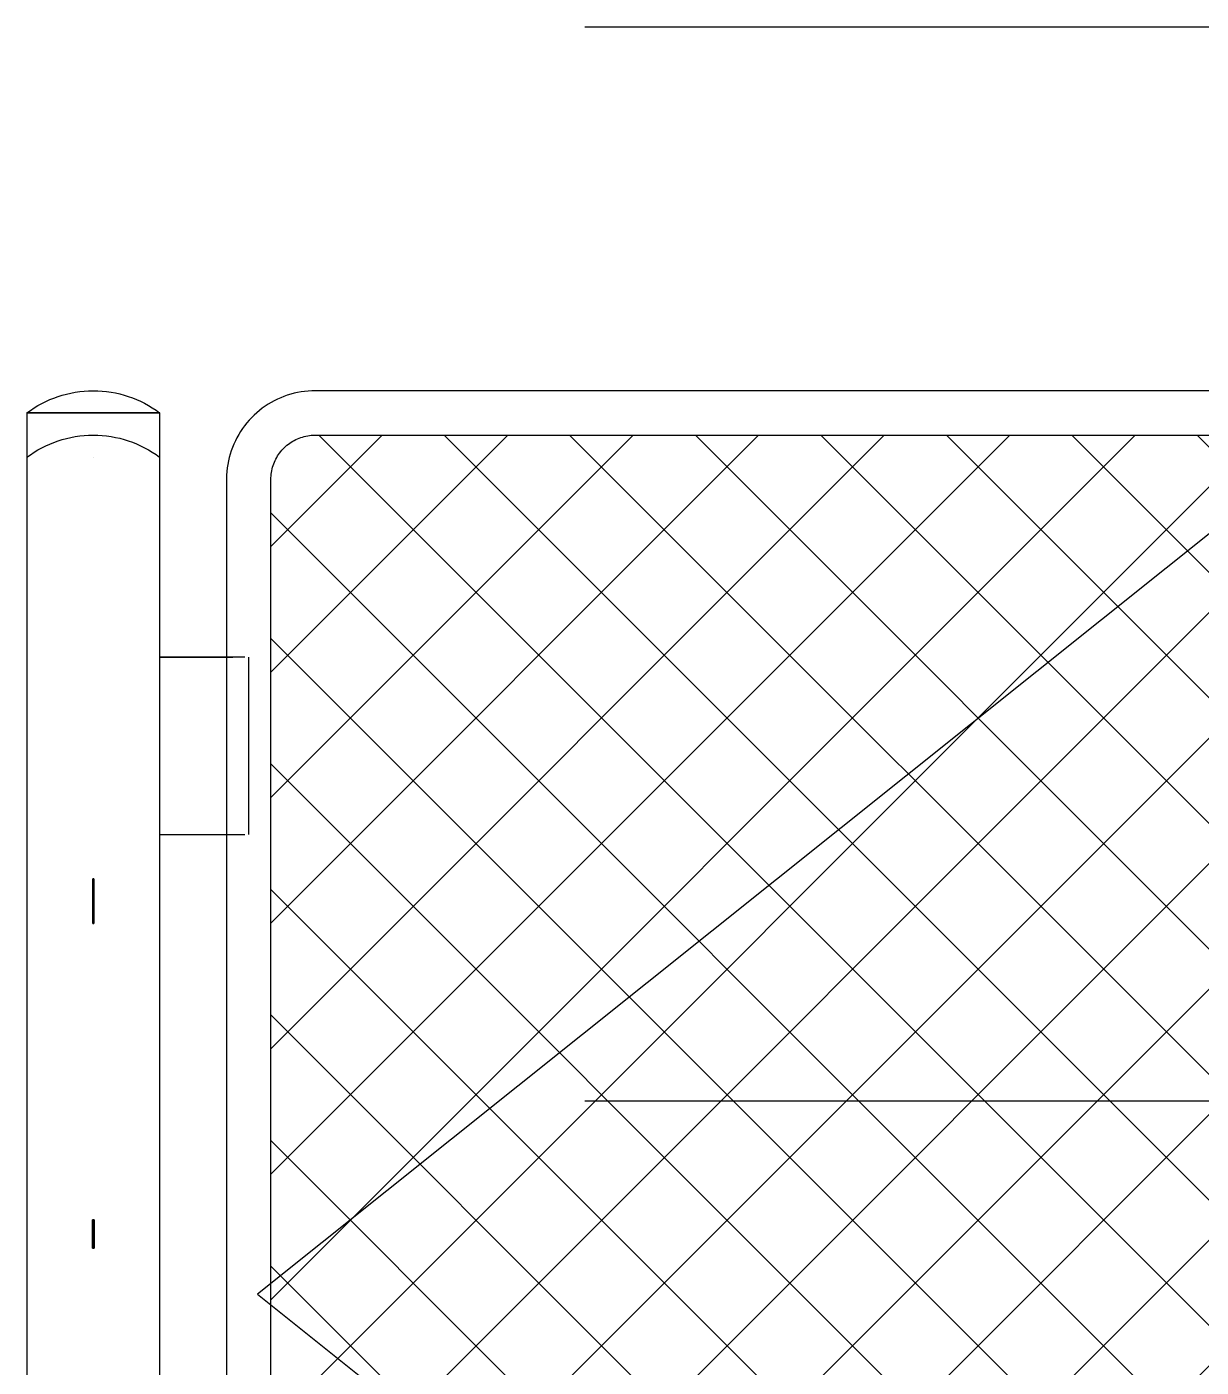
# Model space of a CAD drawing. Header units: millimetres. Extents: x -4391136 to -1798569, y -886572 to -291056.
# Drawn here: x -2428736 to -2427412, y -393840 to -392330 of the extents above; entities that cross this region are included whole.
import ezdxf

# ---------------------------------------------------------------- set-up
doc = ezdxf.new("R2010")
doc.units = ezdxf.units.MM
doc.linetypes.add('TA_GL_005.00000', pattern=[13.75, 5, -1.25, 1.25, -1.25, 5])
doc.layers.add('000 - 0_SYM_DWG_GRIDLINE_MAIN_COLOR_251', color=7, linetype='Continuous')
doc.layers.add('000 - CONCRETE_EX_BUILDING_MAIN_COLOR_1', color=7, linetype='Continuous')
doc.styles.add('TA', font='', dxfattribs={"height": 4.5})
doc.styles.get('TA').set_extended_font_data('Cordia New')

# ---------------------------------------------------------------- blocks, each defined once
blk = doc.blocks.new('*U1519')
at = {"layer": '000 - 0_SYM_DWG_GRIDLINE_MAIN_COLOR_251', "color": 7, "linetype": 'ByBlock', "ltscale": 5}
blk.add_line((20.00000000000021, 0), (-231.9999999999977, 3.379714492044033e-15), dxfattribs=at)
at = {"color": 7, "style": 'TA', "flags": 1}
blk.add_attdef('LOCATION', (5.999999999999999, -6.000000000000001), '', height=4.5, rotation=270, dxfattribs=at)
blk = doc.blocks.new('W-1-PP17-ENT2_REV00_20260528-110925_ELEVATION_1_DIMS')
at = {"layer": '000 - 0_SYM_DWG_GRIDLINE_MAIN_COLOR_251', "color": 7, "linetype": 'TA_GL_005.00000', "xscale": 50, "yscale": 50, "zscale": 50, "rotation": 180}
for p in [(-10599.99999999953, 103499.9999999987), (-10599.99999999953, 102290)]:
    blk.add_blockref('*U1519', p, dxfattribs=at)
blk = doc.blocks.new('DPA_CP_Fence Type D - Fence Post Left w MRTA Logo-30280738-ENTRANCE 2 - ENLARGE ELEVATION 1')
at = {"layer": '000 - CONCRETE_EX_BUILDING_MAIN_COLOR_1', "color": 7}
for p, q in [((2727913.976640437, 103015.0000000001), (2727913.976640437, 101540.0000000001)), ((2727988.976640434, 103015), (2727988.976640434, 103015)), ((2727988.976640434, 103015), (2727988.976640434, 103015)), ((2728063.976640437, 101540.0000000001), (2728063.976640437, 103015.0000000001))]:
    blk.add_line(p, q, dxfattribs=at)
at = {"layer": '000 - CONCRETE_EX_BUILDING_MAIN_COLOR_1', "color": 7, "flags": 128}
for points in [[(2727913.976640437, 103015.0000000001), (2727918.035565855, 103017.9192107302), (2727922.207981861, 103020.6737726781), (2727926.487213476, 103023.2592791322), (2727930.866414845, 103025.6715938338), (2727935.338580178, 103027.9068575939), (2727939.896554966, 103029.9614944674), (2727944.53304742, 103031.8322174735), (2727949.240640142, 103033.5160338546), (2727954.011801988, 103035.0102498636), (2727958.838900117, 103036.3124750736), (2727963.714212202, 103037.4206262021), (2727968.629938782, 103038.3329304437), (2727973.578215745, 103039.0479283062), (2727978.551126903, 103039.5644759456), (2727983.540716658, 103039.8817469957), (2727988.539002731, 103039.9992338908), (2727988.976640437, 103040.0000000001)], [(2727988.976640437, 103040.0000000001), (2727993.97530721, 103039.9000133328), (2727998.965977183, 103039.600213288), (2728003.940666348, 103039.1010794819), (2728008.891416263, 103038.4034104221), (2728013.810306786, 103037.5083222303), (2728018.68946874, 103036.4172468567), (2728023.521096507, 103035.131929789), (2728028.297460514, 103033.6544272605), (2728033.010919596, 103031.9871029599), (2728037.653933225, 103030.1326242505), (2728042.219073569, 103028.0939579026), (2728046.699037379, 103025.8743653476), (2728051.086657667, 103023.4773974598), (2728055.374915177, 103020.9068888768), (2728059.556949611, 103018.1669518639), (2728063.626070607, 103015.2619697357), (2728063.976640437, 103015.0000000001)]]:
    blk.add_lwpolyline(points, dxfattribs=at)
blk = doc.blocks.new('DPA_CP_Fence Type D - Fence Post Left w MRTA Logo-V20-ENTRANCE 2 - ENLARGE ELEVATION 1')
at = {"layer": '000 - CONCRETE_EX_BUILDING_MAIN_COLOR_1', "color": 7}
blk.add_line((2727988.976640434, 103015), (2727988.976640434, 103015), dxfattribs=at)
blk.add_line((2727988.976640434, 103015), (2727988.976640434, 103015), dxfattribs=at)
at = {"layer": '000 - CONCRETE_EX_BUILDING_MAIN_COLOR_1', "color": 7, "flags": 128}
for points in [[(2727913.976640437, 103015.0000000001), (2727918.035565855, 103017.9192107302), (2727922.207981861, 103020.6737726781), (2727926.487213476, 103023.2592791322), (2727930.866414845, 103025.6715938338), (2727935.338580178, 103027.9068575939), (2727939.896554966, 103029.9614944674), (2727944.53304742, 103031.8322174735), (2727949.240640142, 103033.5160338546), (2727954.011801988, 103035.0102498636), (2727958.838900117, 103036.3124750736), (2727963.714212202, 103037.4206262021), (2727968.629938782, 103038.3329304437), (2727973.578215745, 103039.0479283062), (2727978.551126903, 103039.5644759456), (2727983.540716658, 103039.8817469957), (2727988.539002731, 103039.9992338908)], [(2727988.976640437, 103040.0000000001), (2727993.97530721, 103039.9000133328), (2727998.965977183, 103039.600213288), (2728003.940666348, 103039.1010794819), (2728008.891416263, 103038.4034104221), (2728013.810306786, 103037.5083222303), (2728018.68946874, 103036.4172468567), (2728023.521096507, 103035.131929789), (2728028.297460514, 103033.6544272605), (2728033.010919596, 103031.9871029599), (2728037.653933225, 103030.1326242505), (2728042.219073569, 103028.0939579026), (2728046.699037379, 103025.8743653476), (2728051.086657667, 103023.4773974598), (2728055.374915177, 103020.9068888768), (2728059.556949611, 103018.1669518639), (2728063.626070607, 103015.2619697357), (2728063.976640437, 103015.0000000001)]]:
    blk.add_lwpolyline(points, dxfattribs=at)
blk = doc.blocks.new('DPA_CP_Fence Type D - Fence Post Left w MRTA Logo-30282598-ENTRANCE 2 - ENLARGE ELEVATION 1')
at = {"layer": '000 - CONCRETE_EX_BUILDING_MAIN_COLOR_1', "color": 7}
blk.add_line((2727988.976640434, 103015), (2727988.976640434, 103015), dxfattribs=at)
blk.add_line((2727988.976640434, 103015), (2727988.976640434, 103015), dxfattribs=at)
at = {"layer": '000 - CONCRETE_EX_BUILDING_MAIN_COLOR_1', "color": 7, "flags": 128}
for points in [[(2727913.976640437, 103015.0000000001), (2727918.035565855, 103017.9192107302), (2727922.207981861, 103020.6737726781), (2727926.487213476, 103023.2592791322), (2727930.866414845, 103025.6715938338), (2727935.338580178, 103027.9068575939), (2727939.896554966, 103029.9614944674), (2727944.53304742, 103031.8322174735), (2727949.240640142, 103033.5160338546), (2727954.011801988, 103035.0102498636), (2727958.838900117, 103036.3124750736), (2727963.714212202, 103037.4206262021), (2727968.629938782, 103038.3329304437), (2727973.578215745, 103039.0479283062), (2727978.551126903, 103039.5644759456), (2727983.540716658, 103039.8817469957), (2727988.539002731, 103039.9992338908)], [(2727988.976640437, 103040.0000000001), (2727993.97530721, 103039.9000133328), (2727998.965977183, 103039.600213288), (2728003.940666348, 103039.1010794819), (2728008.891416263, 103038.4034104221), (2728013.810306786, 103037.5083222303), (2728018.68946874, 103036.4172468567), (2728023.521096507, 103035.131929789), (2728028.297460514, 103033.6544272605), (2728033.010919596, 103031.9871029599), (2728037.653933225, 103030.1326242505), (2728042.219073569, 103028.0939579026), (2728046.699037379, 103025.8743653476), (2728051.086657667, 103023.4773974598), (2728055.374915177, 103020.9068888768), (2728059.556949611, 103018.1669518639), (2728063.626070607, 103015.2619697357), (2728063.976640437, 103015.0000000001)]]:
    blk.add_lwpolyline(points, dxfattribs=at)
blk = doc.blocks.new('DPA_CP_Fence Type D - Fence Post Left w MRTA Logo-V21-ENTRANCE 2 - ENLARGE ELEVATION 1')
at = {"layer": '000 - CONCRETE_EX_BUILDING_MAIN_COLOR_1', "color": 7, "flags": 128}
for points in [[(2727913.976640437, 103015.0000000001), (2727918.035565855, 103017.9192107302), (2727922.207981861, 103020.6737726781), (2727926.487213476, 103023.2592791322), (2727930.866414845, 103025.6715938338), (2727935.338580178, 103027.9068575939), (2727939.896554966, 103029.9614944674)], [(2728037.653933225, 103030.1326242505), (2728042.219073569, 103028.0939579026), (2728046.699037379, 103025.8743653476), (2728051.086657667, 103023.4773974598), (2728055.374915177, 103020.9068888768), (2728059.556949611, 103018.1669518639), (2728063.626070607, 103015.2619697357), (2728063.976640437, 103015.0000000001)]]:
    blk.add_lwpolyline(points, dxfattribs=at)
blk = doc.blocks.new('DR-SG-SW-Wire Screen_Fence - D50-1300x2000 mm-31424007-ENTRANCE 2 - ENLARGE ELEVATION 1')
at = {"layer": '000 - CONCRETE_EX_BUILDING_MAIN_COLOR_1', "linetype": 'Continuous', "lineweight": 9}
h = blk.add_hatch(dxfattribs=at)
h.set_pattern_fill('FP_10', style=0, pattern_type=2)
h.set_pattern_definition([(45, (2731104.249, 102289.859), (-70.71067811865476, 70.71067811865476), []), (135, (2731104.249, 102289.859), (-70.71067811865476, -70.71067811865474), [])])
h.paths.add_polyline_path([(2728190.624087348, 101240), (2728318.976640437, 101240), (2728318.976640437, 101245), (2728713.976640436, 101245), (2728713.976640436, 101240), (2729312.727068963, 101240), (2729312.727068963, 101245), (2729388.976640437, 101245), (2729388.423699353, 102994.5461431158), (2729387.151084473, 103003.1892118404), (2729381.134334145, 103016.6788321511), (2729377.403347434, 103021.4054095563), (2729374.541176955, 103024.7252844379), (2729363.183545571, 103033.7768165736), (2729350.456866021, 103038.6036759127), (2729338.976640437, 103040), (2728236.320419081, 103039.6769274794), (2728225.787428597, 103038.1744440365), (2728212.297808286, 103032.1576937082), (2728207.57123088, 103028.426706997), (2728204.251355999, 103025.5645365181), (2728195.199823863, 103014.2069051341), (2728190.372964524, 103001.4802255843), (2728188.976640437, 102990), (2728188.976640437, 101240), (2728190.092716538, 101240)])
at = {"layer": '000 - CONCRETE_EX_BUILDING_MAIN_COLOR_1', "color": 7}
for p, q in [((2729338.976640437, 103090), (2728238.976640437, 103090)), ((2727913.976640437, 103065), (2727913.976640437, 103015.0000000001)), ((2728063.976640434, 103064.9999999999), (2727913.976640434, 103064.9999999999)), ((2727913.976640434, 103064.9999999999), (2728063.976640434, 103064.9999999999)), ((2728063.976640437, 103015.0000000001), (2728063.976640437, 103065)), ((2729403.976640433, 103054.8586616954), (2728173.976640434, 102072.3586616954)), ((2728238.976640437, 103040), (2729338.976640437, 103040)), ((2728138.976640437, 102990), (2728138.976640437, 101240)), ((2728188.976640437, 101240), (2728188.976640437, 102990)), ((2728159.798975672, 102789.9999999999), (2728063.976640433, 102789.9999999999)), ((2728063.976640433, 102789.9999999999), (2728146.298970904, 102789.9999999999)), ((2728163.976640434, 102589.9999999999), (2728163.976640434, 102789.9999999999)), ((2728163.976640434, 102589.9999999999), (2728163.976640434, 102789.9999999999)), ((2728063.976640433, 102589.9999999999), (2728159.798975672, 102589.9999999999)), ((2728063.976640433, 102589.9999999999), (2728146.298970904, 102589.9999999999)), ((2728173.976640434, 102072.3586616954), (2729216.013438281, 101239.9999999999))]:
    blk.add_line(p, q, dxfattribs=at)
at = {"layer": '000 - CONCRETE_EX_BUILDING_MAIN_COLOR_1', "color": 7, "flags": 128}
for points in [[(2727913.976640437, 103065), (2727918.035565856, 103067.9192107301), (2727922.207981861, 103070.673772678), (2727926.487213477, 103073.2592791321), (2727930.866414845, 103075.6715938337), (2727935.338580178, 103077.9068575938), (2727939.896554966, 103079.9614944673), (2727944.53304742, 103081.8322174734), (2727949.240640142, 103083.5160338545), (2727954.011801988, 103085.0102498635), (2727958.838900118, 103086.3124750735), (2727963.714212202, 103087.420626202), (2727968.629938782, 103088.3329304436), (2727973.578215745, 103089.0479283061), (2727978.551126903, 103089.5644759454), (2727983.540716658, 103089.8817469956), (2727988.539002732, 103089.9992338906), (2727988.976640437, 103090)], [(2727988.976640437, 103090), (2727993.97530721, 103089.9000133327), (2727998.965977183, 103089.6002132879), (2728003.940666348, 103089.1010794818), (2728008.891416263, 103088.403410422), (2728013.810306786, 103087.5083222302), (2728018.68946874, 103086.4172468565), (2728023.521096508, 103085.1319297889), (2728028.297460514, 103083.6544272603), (2728033.010919596, 103081.9871029598), (2728037.653933225, 103080.1326242504), (2728042.21907357, 103078.0939579025), (2728046.699037379, 103075.8743653474), (2728051.086657667, 103073.4773974597), (2728055.374915177, 103070.9068888767), (2728059.556949611, 103068.1669518637), (2728063.626070607, 103065.2619697356), (2728063.976640437, 103065)], [(2728238.976640437, 103090), (2728234.977707018, 103089.9200106661), (2728230.98517104, 103089.6801706303), (2728227.005419707, 103089.2808635854), (2728223.044819776, 103088.7227283376), (2728219.109707357, 103088.0066577841), (2728215.206377794, 103087.1337974852), (2728211.341075581, 103086.1055438311), (2728207.519984375, 103084.9235418083), (2728203.749217109, 103083.5896823678), (2728200.034806206, 103082.1060994003), (2728196.38269393, 103080.475166322), (2728192.798722882, 103078.699492278), (2728189.288626652, 103076.7819179678), (2728185.858020645, 103074.7255111014), (2728182.512393097, 103072.533561491), (2728179.2570963, 103070.2095757885), (2728176.097338035, 103067.7572718751), (2728173.03817324, 103065.1805729141), (2728170.084495925, 103062.4836010741), (2728167.241031347, 103059.6706709347), (2728164.512328439, 103056.7462825842), (2728161.902752547, 103053.7151144199), (2728159.416478433, 103050.5820156644), (2728157.057483607, 103047.3519986073), (2728154.829541956, 103044.0302305868), (2728152.736217713, 103040.6220257233), (2728150.780859748, 103037.1328364174), (2728148.966596219, 103033.5682446277), (2728147.29632956, 103029.9339529407), (2728145.77273184, 103026.2357754477), (2728144.398240492, 103022.4796284439), (2728143.175054408, 103018.6715209632), (2728142.105130425, 103014.8175451653), (2728141.190180193, 103010.9238665892), (2728140.431667438, 103006.99671429), (2728139.830805617, 103003.0423708738), (2728139.388555983, 102999.0671624465), (2728139.105626039, 102995.0774484934), (2728138.982468414, 102991.0796117059), (2728138.976640437, 102990)], [(2728188.976640437, 102990), (2728189.016635104, 102991.9994667094), (2728189.136555121, 102993.9957346985), (2728189.336208644, 102995.9856103645), (2728189.615276268, 102997.9659103307), (2728189.973311544, 102999.9334665398), (2728190.409741694, 103001.8851313214), (2728190.923868521, 103003.8177824282), (2728191.514869533, 103005.7283280308), (2728192.181799253, 103007.6137116638), (2728192.923590737, 103009.4709171155), (2728193.739057275, 103011.2969732533), (2728194.626894298, 103013.0889587771), (2728195.585681452, 103014.8440068922), (2728196.613884886, 103016.5593098961), (2728197.709859692, 103018.2321236698), (2728198.871852542, 103019.8597720682), (2728200.098004499, 103021.439651201), (2728201.38635398, 103022.9692335986), (2728202.734839899, 103024.4460722556), (2728204.141304969, 103025.867804545), (2728205.603499145, 103027.2321559986), (2728207.119083227, 103028.536943945), (2728208.685632605, 103029.7800810019), (2728210.300641133, 103030.9595784151), (2728211.961525143, 103032.0735492404), (2728213.665627575, 103033.1202113622), (2728215.410222228, 103034.0978903443), (2728217.192518122, 103035.0050221089), (2728219.009663966, 103035.8401554386), (2728220.858752713, 103036.6019542984), (2728222.736826214, 103037.2891999725), (2728224.640879955, 103037.9007930145), (2728226.567867854, 103038.435755006), (2728228.514707142, 103038.8932301218), (2728230.478283292, 103039.2724864994), (2728232.455455, 103039.5729174096), (2728234.443059213, 103039.7940422269), (2728236.43791619, 103039.9355071988), (2728238.436834584, 103039.9970860115), (2728238.976640437, 103040)]]:
    blk.add_lwpolyline(points, dxfattribs=at)
blk = doc.blocks.new('DPA_CP_Fence Type D - Fence Post Left w MRTA Logo-30283047-ENTRANCE 2 - ENLARGE ELEVATION 1')
at = {"layer": '000 - CONCRETE_EX_BUILDING_MAIN_COLOR_1', "color": 7, "lineweight": 35}
for p, q in [((2727989.576640434, 102540), (2727988.376640433, 102540)), ((2727988.376640433, 102540), (2727988.376640433, 102490.0000000001)), ((2727989.576640434, 102490.0000000001), (2727989.576640434, 102540)), ((2727988.376640433, 102490.0000000001), (2727989.576640434, 102490.0000000001)), ((2727988.176640434, 102155.9635884185), (2727988.176640434, 102124.0294621615)), ((2727989.976640434, 102155.9635884185), (2727988.176640434, 102155.9635884185)), ((2727989.976640434, 102124.0294621615), (2727989.976640434, 102155.9635884185)), ((2727988.176640434, 102124.0294621615), (2727989.976640434, 102124.0294621615)), ((2727989.576640434, 101790), (2727988.376640433, 101790)), ((2727988.376640433, 101790), (2727988.376640433, 101740)), ((2727989.576640434, 101740), (2727989.576640434, 101790)), ((2727988.376640433, 101740), (2727989.576640434, 101740))]:
    blk.add_line(p, q, dxfattribs=at)
blk = doc.blocks.new('W-1-PP17-ENT2_REV00_20260528-110925_ELEVATION_1_EX')
at = {"layer": '000 - CONCRETE_EX_BUILDING_MAIN_COLOR_1', "color": 7}
for name in ['DR-SG-SW-Wire Screen_Fence - D50-1300x2000 mm-31424007-ENTRANCE 2 - ENLARGE ELEVATION 1', 'DPA_CP_Fence Type D - Fence Post Left w MRTA Logo-30280738-ENTRANCE 2 - ENLARGE ELEVATION 1', 'DPA_CP_Fence Type D - Fence Post Left w MRTA Logo-V20-ENTRANCE 2 - ENLARGE ELEVATION 1', 'DPA_CP_Fence Type D - Fence Post Left w MRTA Logo-30282598-ENTRANCE 2 - ENLARGE ELEVATION 1', 'DPA_CP_Fence Type D - Fence Post Left w MRTA Logo-V20-ENTRANCE 2 - ENLARGE ELEVATION 1', 'DPA_CP_Fence Type D - Fence Post Left w MRTA Logo-V20-ENTRANCE 2 - ENLARGE ELEVATION 1', 'DPA_CP_Fence Type D - Fence Post Left w MRTA Logo-V20-ENTRANCE 2 - ENLARGE ELEVATION 1', 'DPA_CP_Fence Type D - Fence Post Left w MRTA Logo-V21-ENTRANCE 2 - ENLARGE ELEVATION 1', 'DPA_CP_Fence Type D - Fence Post Left w MRTA Logo-30283047-ENTRANCE 2 - ENLARGE ELEVATION 1']:
    blk.add_blockref(name, (-2740142.744708745, 5.820766091346741e-11), dxfattribs=at)

msp = doc.modelspace()

# ---------------------------------------------------------------- block references
at = {"color": 7}
msp.add_blockref('W-1-PP17-ENT2_REV00_20260528-110925_ELEVATION_1_DIMS', (-2416506.982080583, -495830.4466722279), dxfattribs=at)

# ---------------------------------------------------------------- next in the draw order: block references
msp.add_blockref('W-1-PP17-ENT2_REV00_20260528-110925_ELEVATION_1_EX', (-2416506.982080583, -495830.4466722279), dxfattribs=at)

doc.saveas('drawing.dxf')
